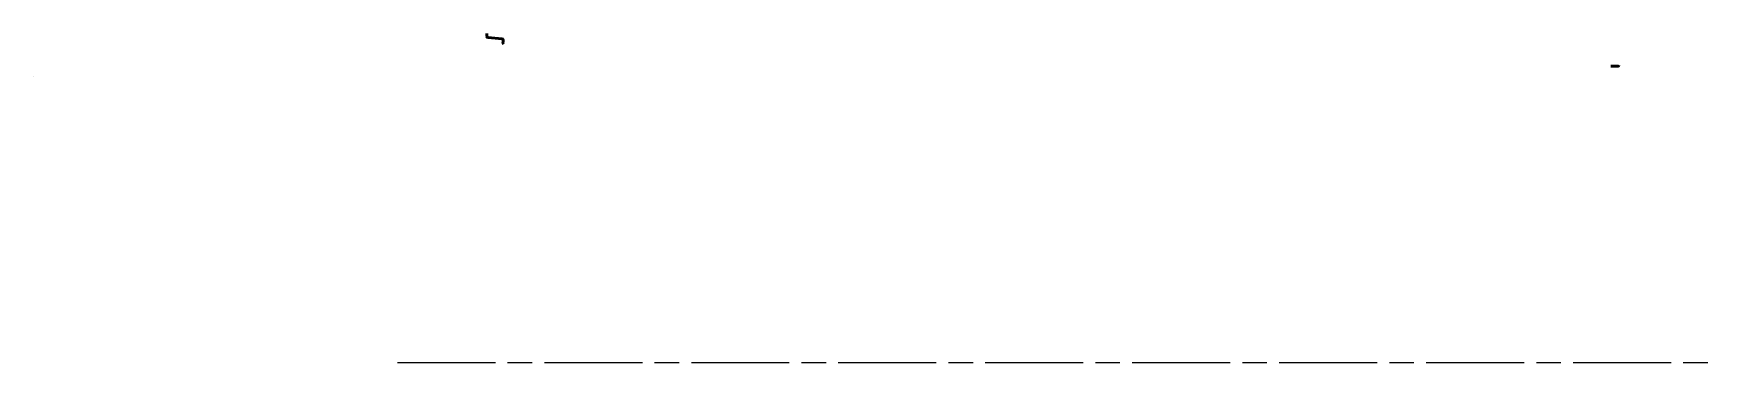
# Model space of a CAD drawing. Extents: x 0 to 988, y 0 to 594.
# Drawn here: x 679.9 to 988.2, y 292.9 to 353.2 of the extents above; entities that cross this region are included whole.
import ezdxf

# ---------------------------------------------------------------- set-up
doc = ezdxf.new("R2010")
doc.units = 0
doc.header["$LTSCALE"] = 1.5
doc.linetypes.add('AM_ISO08W050', pattern=[18, 12, -1.5, 3, -1.5])
doc.layers.add('AM_0', color=7, linetype='CONTINUOUS', lineweight=50)
doc.layers.add('AM_7', color=4, linetype='AM_ISO08W050', lineweight=25)

msp = doc.modelspace()

# ---------------------------------------------------------------- linework, layer by layer
at = {"layer": 'AM_0'}
for p, q in [((763.179, 352.666), (763.179, 353.185)), ((765.999, 352.203), (763.359, 352.467)), ((766.179, 352.004), (766.179, 351.585)), ((679.915, 345.385), (679.915, 345.385)), ((969.679, 347.185), (970.979, 347.185))]:
    msp.add_line(p, q, dxfattribs=at)
for centre, start, end in [((763.379, 352.666), 180, 264.28941), ((765.979, 351.585), 270, 360), ((765.979, 352.004), 0, 84.28941), ((970.979, 347.385), 270, 360)]:
    msp.add_arc(centre, 0.2, start, end, dxfattribs=at)
at = {"layer": 'AM_7'}
msp.add_line((746.772, 292.885), (988.191, 292.885), dxfattribs=at)

doc.saveas('drawing.dxf')
